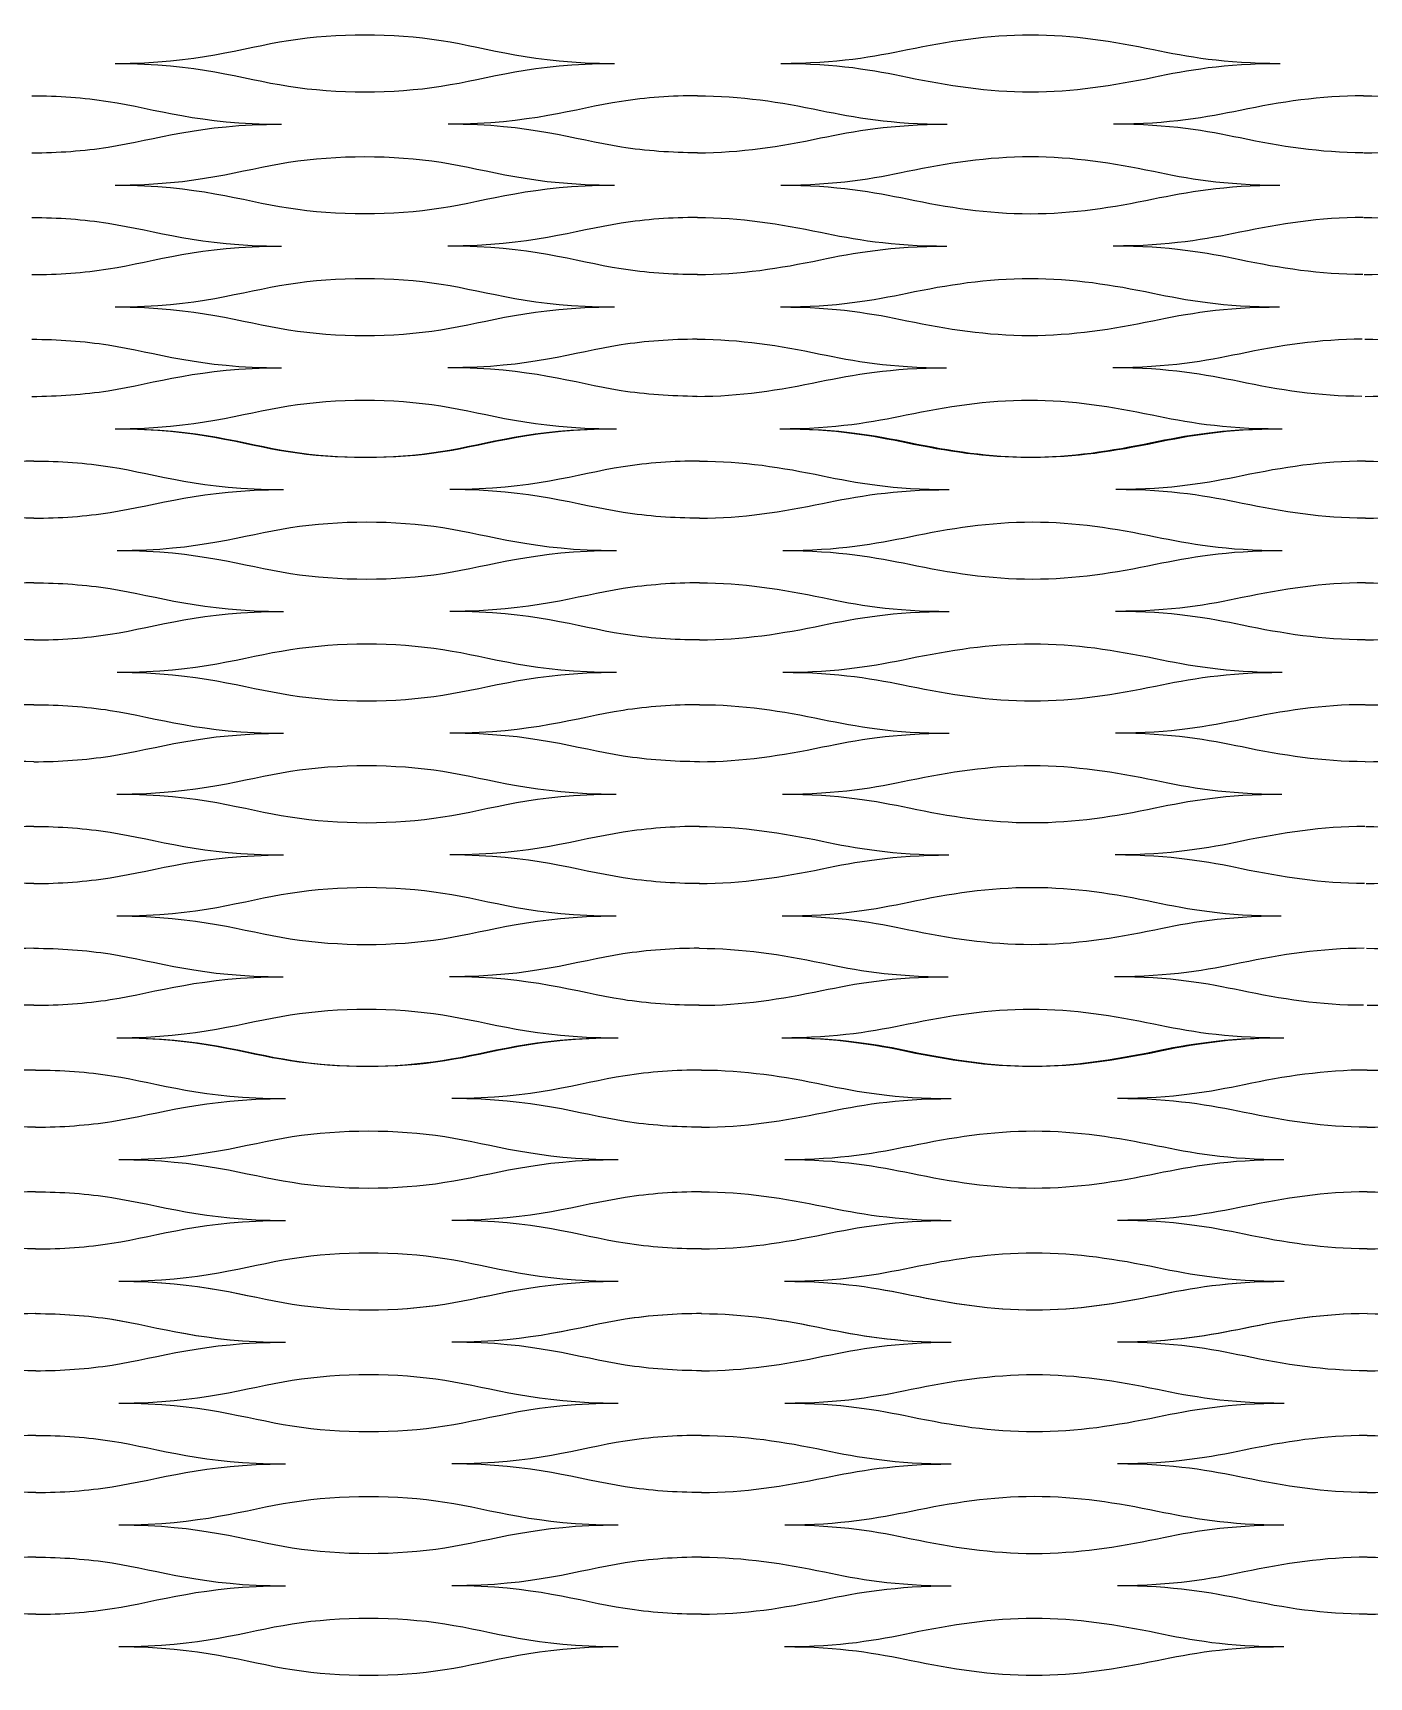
# Model space of a CAD drawing. Header units: millimetres. Extents: x 1 to 583, y -486 to -2.
# Drawn here: x 429.68 to 450.41, y -170.9 to -145.39 of the extents above; entities that cross this region are included whole.
import ezdxf

# ---------------------------------------------------------------- set-up
doc = ezdxf.new("R2010")
doc.units = ezdxf.units.MM
doc.header["$MEASUREMENT"] = 0
doc.layers.add('DEFAULT', color=7, linetype='Continuous')

msp = doc.modelspace()

# ---------------------------------------------------------------- linework, layer by layer
at = {"layer": 'DEFAULT'}
for points, knots in [([(430.956, -145.866), (432.247, -145.866), (432.893, -145.629), (433.646, -145.511), (434.399, -145.393), (435.26, -145.393), (436.013, -145.511), (436.766, -145.629), (437.412, -145.866), (438.703, -145.866)], [0, 0, 0, 0, 1, 1, 1, 2, 2, 2, 3, 3, 3, 3]), ([(441.285, -145.866), (442.156, -145.866), (442.734, -145.758), (443.249, -145.652), (443.878, -145.522), (444.492, -145.423), (445.158, -145.423), (445.824, -145.423), (446.438, -145.522), (447.067, -145.652), (447.582, -145.758), (448.16, -145.866), (449.031, -145.866)], [0, 0, 0, 0, 1, 1, 1, 2, 2, 2, 3, 3, 3, 4, 4, 4, 4]), ([(430.956, -145.866), (432.247, -145.866), (432.893, -146.102), (433.646, -146.22), (434.399, -146.338), (435.26, -146.338), (436.013, -146.22), (436.766, -146.102), (437.411, -145.866), (438.702, -145.866)], [0, 0, 0, 0, 1, 1, 1, 2, 2, 2, 3, 3, 3, 3]), ([(441.285, -145.866), (442.156, -145.866), (442.733, -145.973), (443.248, -146.08), (443.877, -146.209), (444.491, -146.309), (445.157, -146.309), (445.823, -146.309), (446.437, -146.209), (447.067, -146.08), (447.582, -145.973), (448.16, -145.866), (449.031, -145.866)], [0, 0, 0, 0, 1, 1, 1, 2, 2, 2, 3, 3, 3, 4, 4, 4, 4]), ([(429.665, -146.368), (430.068, -146.368), (430.472, -146.397), (430.848, -146.456), (431.602, -146.574), (432.247, -146.81), (433.538, -146.81)], [0, 0, 0, 0, 1, 1, 1, 2, 2, 2, 2]), ([(439.993, -146.368), (439.59, -146.368), (439.187, -146.397), (438.81, -146.456), (438.057, -146.574), (437.411, -146.81), (436.12, -146.81)], [0, 0, 0, 0, 1, 1, 1, 2, 2, 2, 2]), ([(439.993, -146.368), (440.659, -146.368), (441.273, -146.467), (441.902, -146.596), (442.417, -146.703), (442.994, -146.81), (443.865, -146.81)], [0, 0, 0, 0, 1, 1, 1, 2, 2, 2, 2]), ([(450.321, -146.368), (449.655, -146.368), (449.041, -146.467), (448.411, -146.596), (447.896, -146.703), (447.319, -146.81), (446.447, -146.81)], [0, 0, 0, 0, 1, 1, 1, 2, 2, 2, 2]), ([(450.326, -146.368), (450.992, -146.368), (451.606, -146.467), (452.236, -146.596), (452.751, -146.703), (453.328, -146.81), (454.2, -146.81)], [0, 0, 0, 0, 1, 1, 1, 2, 2, 2, 2]), ([(429.665, -147.253), (430.068, -147.253), (430.472, -147.224), (430.848, -147.165), (431.602, -147.047), (432.247, -146.81), (433.538, -146.81)], [0, 0, 0, 0, 1, 1, 1, 2, 2, 2, 2]), ([(439.993, -147.253), (439.59, -147.253), (439.187, -147.224), (438.81, -147.165), (438.057, -147.047), (437.411, -146.81), (436.12, -146.81)], [0, 0, 0, 0, 1, 1, 1, 2, 2, 2, 2]), ([(439.992, -147.253), (440.658, -147.253), (441.272, -147.154), (441.901, -147.024), (442.416, -146.918), (442.994, -146.81), (443.865, -146.81)], [0, 0, 0, 0, 1, 1, 1, 2, 2, 2, 2]), ([(450.319, -147.253), (449.654, -147.253), (449.039, -147.154), (448.411, -147.024), (447.896, -146.918), (447.319, -146.81), (446.447, -146.81)], [0, 0, 0, 0, 1, 1, 1, 2, 2, 2, 2]), ([(450.328, -147.253), (450.993, -147.253), (451.608, -147.154), (452.237, -147.024), (452.751, -146.918), (453.328, -146.81), (454.2, -146.81)], [0, 0, 0, 0, 1, 1, 1, 2, 2, 2, 2]), ([(430.956, -147.755), (432.247, -147.755), (432.893, -147.519), (433.646, -147.401), (434.399, -147.283), (435.26, -147.283), (436.013, -147.401), (436.766, -147.519), (437.411, -147.755), (438.702, -147.755)], [0, 0, 0, 0, 1, 1, 1, 2, 2, 2, 3, 3, 3, 3]), ([(441.282, -147.755), (442.154, -147.755), (442.731, -147.647), (443.246, -147.541), (443.875, -147.411), (444.49, -147.312), (445.155, -147.312), (445.821, -147.312), (446.435, -147.411), (447.064, -147.541), (447.579, -147.648), (448.156, -147.755), (449.027, -147.755)], [0, 0, 0, 0, 1, 1, 1, 2, 2, 2, 3, 3, 3, 4, 4, 4, 4]), ([(430.956, -147.755), (432.246, -147.755), (432.892, -147.991), (433.645, -148.109), (434.398, -148.227), (435.258, -148.227), (436.012, -148.109), (436.765, -147.991), (437.41, -147.755), (438.701, -147.755)], [0, 0, 0, 0, 1, 1, 1, 2, 2, 2, 3, 3, 3, 3]), ([(441.282, -147.755), (442.154, -147.755), (442.731, -147.863), (443.245, -147.969), (443.874, -148.099), (444.488, -148.198), (445.153, -148.198), (445.819, -148.198), (446.433, -148.099), (447.063, -147.969), (447.578, -147.863), (448.156, -147.755), (449.027, -147.755)], [0, 0, 0, 0, 1, 1, 1, 2, 2, 2, 3, 3, 3, 4, 4, 4, 4]), ([(429.665, -148.257), (430.068, -148.257), (430.472, -148.286), (430.848, -148.346), (431.601, -148.464), (432.246, -148.7), (433.537, -148.7)], [0, 0, 0, 0, 1, 1, 1, 2, 2, 2, 2]), ([(439.992, -148.257), (439.588, -148.257), (439.185, -148.286), (438.808, -148.346), (438.055, -148.464), (437.41, -148.7), (436.119, -148.7)], [0, 0, 0, 0, 1, 1, 1, 2, 2, 2, 2]), ([(439.99, -148.257), (440.656, -148.257), (441.27, -148.356), (441.899, -148.486), (442.413, -148.592), (442.99, -148.7), (443.861, -148.7)], [0, 0, 0, 0, 1, 1, 1, 2, 2, 2, 2]), ([(450.316, -148.257), (449.65, -148.257), (449.035, -148.356), (448.406, -148.486), (447.891, -148.592), (447.313, -148.7), (446.442, -148.7)], [0, 0, 0, 0, 1, 1, 1, 2, 2, 2, 2]), ([(450.331, -148.257), (450.997, -148.257), (451.612, -148.356), (452.241, -148.486), (452.756, -148.592), (453.334, -148.7), (454.205, -148.7)], [0, 0, 0, 0, 1, 1, 1, 2, 2, 2, 2]), ([(429.665, -149.143), (430.068, -149.143), (430.472, -149.113), (430.848, -149.054), (431.601, -148.936), (432.246, -148.7), (433.537, -148.7)], [0, 0, 0, 0, 1, 1, 1, 2, 2, 2, 2]), ([(439.992, -149.143), (439.588, -149.143), (439.185, -149.113), (438.808, -149.054), (438.055, -148.936), (437.41, -148.7), (436.119, -148.7)], [0, 0, 0, 0, 1, 1, 1, 2, 2, 2, 2]), ([(439.988, -149.143), (440.654, -149.143), (441.268, -149.044), (441.897, -148.914), (442.412, -148.807), (442.99, -148.7), (443.861, -148.7)], [0, 0, 0, 0, 1, 1, 1, 2, 2, 2, 2]), ([(450.312, -149.143), (449.646, -149.143), (449.033, -149.044), (448.404, -148.914), (447.89, -148.807), (447.313, -148.7), (446.442, -148.7)], [0, 0, 0, 0, 1, 1, 1, 2, 2, 2, 2]), ([(450.335, -149.143), (451.001, -149.143), (451.615, -149.044), (452.243, -148.914), (452.757, -148.807), (453.334, -148.7), (454.205, -148.7)], [0, 0, 0, 0, 1, 1, 1, 2, 2, 2, 2]), ([(430.956, -149.645), (432.246, -149.645), (432.892, -149.408), (433.645, -149.29), (434.398, -149.172), (435.258, -149.172), (436.012, -149.29), (436.765, -149.408), (437.41, -149.645), (438.701, -149.645)], [0, 0, 0, 0, 1, 1, 1, 2, 2, 2, 3, 3, 3, 3]), ([(441.277, -149.645), (442.148, -149.645), (442.726, -149.537), (443.241, -149.431), (443.87, -149.301), (444.484, -149.202), (445.15, -149.202), (445.815, -149.202), (446.429, -149.301), (447.057, -149.431), (447.571, -149.537), (448.148, -149.645), (449.019, -149.645)], [0, 0, 0, 0, 1, 1, 1, 2, 2, 2, 3, 3, 3, 4, 4, 4, 4]), ([(430.955, -149.645), (432.245, -149.645), (432.89, -149.881), (433.643, -149.999), (434.396, -150.117), (435.256, -150.117), (436.009, -149.999), (436.761, -149.881), (437.406, -149.645), (438.697, -149.645)], [0, 0, 0, 0, 1, 1, 1, 2, 2, 2, 3, 3, 3, 3]), ([(441.277, -149.645), (442.148, -149.645), (442.725, -149.752), (443.239, -149.858), (443.867, -149.988), (444.48, -150.087), (445.145, -150.087), (445.81, -150.087), (446.425, -149.988), (447.055, -149.858), (447.57, -149.752), (448.148, -149.645), (449.019, -149.645)], [0, 0, 0, 0, 1, 1, 1, 2, 2, 2, 3, 3, 3, 4, 4, 4, 4]), ([(429.665, -150.146), (430.068, -150.146), (430.471, -150.176), (430.848, -150.235), (431.6, -150.353), (432.245, -150.589), (433.536, -150.589)], [0, 0, 0, 0, 1, 1, 1, 2, 2, 2, 2]), ([(439.987, -150.146), (439.584, -150.146), (439.181, -150.176), (438.804, -150.235), (438.052, -150.353), (437.406, -150.589), (436.116, -150.589)], [0, 0, 0, 0, 1, 1, 1, 2, 2, 2, 2]), ([(439.985, -150.146), (440.65, -150.146), (441.264, -150.245), (441.892, -150.375), (442.405, -150.482), (442.982, -150.589), (443.852, -150.589)], [0, 0, 0, 0, 1, 1, 1, 2, 2, 2, 2]), ([(450.305, -150.146), (449.64, -150.146), (449.025, -150.245), (448.395, -150.375), (447.88, -150.482), (447.303, -150.589), (446.432, -150.589)], [0, 0, 0, 0, 1, 1, 1, 2, 2, 2, 2]), ([(450.342, -150.146), (451.007, -150.146), (451.622, -150.245), (452.252, -150.375), (452.767, -150.482), (453.345, -150.589), (454.215, -150.589)], [0, 0, 0, 0, 1, 1, 1, 2, 2, 2, 2]), ([(429.665, -151.032), (430.068, -151.032), (430.471, -151.002), (430.848, -150.944), (431.6, -150.825), (432.245, -150.589), (433.536, -150.589)], [0, 0, 0, 0, 1, 1, 1, 2, 2, 2, 2]), ([(439.987, -151.032), (439.584, -151.032), (439.181, -151.002), (438.804, -150.944), (438.052, -150.825), (437.406, -150.589), (436.116, -150.589)], [0, 0, 0, 0, 1, 1, 1, 2, 2, 2, 2]), ([(439.981, -151.032), (440.646, -151.032), (441.26, -150.933), (441.889, -150.803), (442.404, -150.697), (442.982, -150.589), (443.852, -150.589)], [0, 0, 0, 0, 1, 1, 1, 2, 2, 2, 2]), ([(450.297, -151.032), (449.632, -151.032), (449.019, -150.933), (448.392, -150.803), (447.878, -150.697), (447.303, -150.589), (446.432, -150.589)], [0, 0, 0, 0, 1, 1, 1, 2, 2, 2, 2]), ([(450.35, -151.032), (451.015, -151.032), (451.628, -150.933), (452.255, -150.803), (452.769, -150.697), (453.345, -150.589), (454.215, -150.589)], [0, 0, 0, 0, 1, 1, 1, 2, 2, 2, 2]), ([(430.955, -151.534), (432.245, -151.534), (432.89, -151.298), (433.643, -151.18), (434.396, -151.062), (435.256, -151.062), (436.009, -151.18), (436.761, -151.298), (437.406, -151.534), (438.697, -151.534)], [0, 0, 0, 0, 1, 1, 1, 2, 2, 2, 3, 3, 3, 3]), ([(441.268, -151.534), (442.138, -151.534), (442.716, -151.426), (443.23, -151.32), (443.86, -151.19), (444.474, -151.091), (445.139, -151.091), (445.804, -151.091), (446.417, -151.19), (447.044, -151.32), (447.558, -151.426), (448.133, -151.534), (449.004, -151.534)], [0, 0, 0, 0, 1, 1, 1, 2, 2, 2, 3, 3, 3, 4, 4, 4, 4]), ([(430.954, -151.534), (432.243, -151.534), (432.888, -151.77), (433.64, -151.888), (434.392, -152.006), (435.252, -152.006), (436.004, -151.888), (436.756, -151.77), (437.4, -151.534), (438.69, -151.534)], [0, 0, 0, 0, 1, 1, 1, 2, 2, 2, 3, 3, 3, 3]), ([(430.985, -151.534), (432.276, -151.534), (432.921, -151.77), (433.675, -151.888), (434.428, -152.006), (435.289, -152.006), (436.042, -151.888), (436.795, -151.77), (437.441, -151.534), (438.732, -151.534)], [0, 0, 0, 0, 1, 1, 1, 2, 2, 2, 3, 3, 3, 3]), ([(441.268, -151.534), (442.138, -151.534), (442.714, -151.642), (443.227, -151.748), (443.854, -151.878), (444.466, -151.977), (445.131, -151.977), (445.795, -151.977), (446.41, -151.878), (447.04, -151.748), (447.555, -151.642), (448.133, -151.534), (449.004, -151.534)], [0, 0, 0, 0, 1, 1, 1, 2, 2, 2, 3, 3, 3, 4, 4, 4, 4]), ([(441.314, -151.534), (442.186, -151.534), (442.763, -151.642), (443.278, -151.748), (443.907, -151.878), (444.522, -151.977), (445.187, -151.977), (445.853, -151.977), (446.468, -151.878), (447.097, -151.748), (447.612, -151.642), (448.19, -151.534), (449.061, -151.534)], [0, 0, 0, 0, 1, 1, 1, 2, 2, 2, 3, 3, 3, 4, 4, 4, 4]), ([(429.693, -152.036), (429.028, -152.036), (428.413, -152.135), (427.784, -152.265), (427.269, -152.371), (426.692, -152.479), (425.82, -152.479)], [0, 0, 0, 0, 1, 1, 1, 2, 2, 2, 2]), ([(429.693, -152.036), (430.097, -152.036), (430.5, -152.065), (430.877, -152.124), (431.63, -152.243), (432.276, -152.479), (433.567, -152.479)], [0, 0, 0, 0, 1, 1, 1, 2, 2, 2, 2]), ([(440.023, -152.036), (439.619, -152.036), (439.216, -152.065), (438.839, -152.124), (438.086, -152.243), (437.441, -152.479), (436.149, -152.479)], [0, 0, 0, 0, 1, 1, 1, 2, 2, 2, 2]), ([(440.023, -152.036), (440.689, -152.036), (441.303, -152.135), (441.932, -152.265), (442.447, -152.371), (443.025, -152.479), (443.896, -152.479)], [0, 0, 0, 0, 1, 1, 1, 2, 2, 2, 2]), ([(450.352, -152.036), (449.686, -152.036), (449.072, -152.135), (448.443, -152.265), (447.928, -152.371), (447.35, -152.479), (446.479, -152.479)], [0, 0, 0, 0, 1, 1, 1, 2, 2, 2, 2]), ([(450.352, -152.036), (451.018, -152.036), (451.632, -152.135), (452.262, -152.265), (452.777, -152.371), (453.354, -152.479), (454.226, -152.479)], [0, 0, 0, 0, 1, 1, 1, 2, 2, 2, 2]), ([(429.693, -152.922), (429.028, -152.922), (428.413, -152.822), (427.784, -152.693), (427.269, -152.586), (426.692, -152.479), (425.82, -152.479)], [0, 0, 0, 0, 1, 1, 1, 2, 2, 2, 2]), ([(429.693, -152.922), (430.097, -152.922), (430.5, -152.892), (430.877, -152.833), (431.63, -152.715), (432.276, -152.479), (433.567, -152.479)], [0, 0, 0, 0, 1, 1, 1, 2, 2, 2, 2]), ([(440.023, -152.922), (439.619, -152.922), (439.216, -152.892), (438.839, -152.833), (438.086, -152.715), (437.441, -152.479), (436.149, -152.479)], [0, 0, 0, 0, 1, 1, 1, 2, 2, 2, 2]), ([(440.023, -152.922), (440.688, -152.922), (441.303, -152.822), (441.932, -152.693), (442.447, -152.586), (443.025, -152.479), (443.896, -152.479)], [0, 0, 0, 0, 1, 1, 1, 2, 2, 2, 2]), ([(450.352, -152.922), (449.686, -152.922), (449.072, -152.822), (448.443, -152.693), (447.928, -152.586), (447.35, -152.479), (446.479, -152.479)], [0, 0, 0, 0, 1, 1, 1, 2, 2, 2, 2]), ([(450.352, -152.922), (451.018, -152.922), (451.633, -152.822), (452.262, -152.693), (452.777, -152.586), (453.354, -152.479), (454.226, -152.479)], [0, 0, 0, 0, 1, 1, 1, 2, 2, 2, 2]), ([(430.985, -153.423), (432.276, -153.423), (432.921, -153.187), (433.675, -153.069), (434.428, -152.951), (435.289, -152.951), (436.042, -153.069), (436.795, -153.187), (437.441, -153.423), (438.732, -153.423)], [0, 0, 0, 0, 1, 1, 1, 2, 2, 2, 3, 3, 3, 3]), ([(441.314, -153.423), (442.186, -153.423), (442.763, -153.316), (443.278, -153.21), (443.907, -153.08), (444.522, -152.981), (445.187, -152.981), (445.853, -152.981), (446.468, -153.08), (447.097, -153.21), (447.612, -153.316), (448.189, -153.423), (449.061, -153.423)], [0, 0, 0, 0, 1, 1, 1, 2, 2, 2, 3, 3, 3, 4, 4, 4, 4]), ([(430.985, -153.423), (432.276, -153.423), (432.921, -153.66), (433.675, -153.778), (434.428, -153.896), (435.288, -153.896), (436.042, -153.778), (436.795, -153.66), (437.44, -153.423), (438.732, -153.423)], [0, 0, 0, 0, 1, 1, 1, 2, 2, 2, 3, 3, 3, 3]), ([(441.314, -153.423), (442.186, -153.423), (442.763, -153.531), (443.278, -153.637), (443.907, -153.767), (444.521, -153.866), (445.187, -153.866), (445.853, -153.866), (446.468, -153.767), (447.097, -153.637), (447.612, -153.531), (448.189, -153.423), (449.061, -153.423)], [0, 0, 0, 0, 1, 1, 1, 2, 2, 2, 3, 3, 3, 4, 4, 4, 4]), ([(429.693, -153.925), (429.028, -153.925), (428.413, -154.024), (427.784, -154.154), (427.269, -154.261), (426.692, -154.368), (425.82, -154.368)], [0, 0, 0, 0, 1, 1, 1, 2, 2, 2, 2]), ([(429.693, -153.925), (430.097, -153.925), (430.5, -153.955), (430.877, -154.014), (431.63, -154.132), (432.276, -154.368), (433.567, -154.368)], [0, 0, 0, 0, 1, 1, 1, 2, 2, 2, 2]), ([(440.023, -153.925), (439.619, -153.925), (439.216, -153.955), (438.839, -154.014), (438.086, -154.132), (437.44, -154.368), (436.149, -154.368)], [0, 0, 0, 0, 1, 1, 1, 2, 2, 2, 2]), ([(440.023, -153.925), (440.688, -153.925), (441.303, -154.024), (441.932, -154.154), (442.447, -154.261), (443.024, -154.368), (443.896, -154.368)], [0, 0, 0, 0, 1, 1, 1, 2, 2, 2, 2]), ([(450.352, -153.925), (449.686, -153.925), (449.071, -154.024), (448.442, -154.154), (447.927, -154.261), (447.35, -154.368), (446.478, -154.368)], [0, 0, 0, 0, 1, 1, 1, 2, 2, 2, 2]), ([(450.353, -153.925), (451.018, -153.925), (451.633, -154.024), (452.262, -154.154), (452.777, -154.261), (453.355, -154.368), (454.226, -154.368)], [0, 0, 0, 0, 1, 1, 1, 2, 2, 2, 2]), ([(429.693, -154.811), (429.028, -154.811), (428.413, -154.712), (427.784, -154.582), (427.269, -154.476), (426.692, -154.368), (425.82, -154.368)], [0, 0, 0, 0, 1, 1, 1, 2, 2, 2, 2]), ([(429.693, -154.811), (430.097, -154.811), (430.5, -154.781), (430.877, -154.722), (431.63, -154.604), (432.276, -154.368), (433.567, -154.368)], [0, 0, 0, 0, 1, 1, 1, 2, 2, 2, 2]), ([(440.023, -154.811), (439.619, -154.811), (439.216, -154.781), (438.839, -154.722), (438.086, -154.604), (437.44, -154.368), (436.149, -154.368)], [0, 0, 0, 0, 1, 1, 1, 2, 2, 2, 2]), ([(440.022, -154.811), (440.688, -154.811), (441.302, -154.712), (441.932, -154.582), (442.447, -154.476), (443.024, -154.368), (443.896, -154.368)], [0, 0, 0, 0, 1, 1, 1, 2, 2, 2, 2]), ([(450.351, -154.811), (449.685, -154.811), (449.071, -154.712), (448.442, -154.582), (447.927, -154.476), (447.35, -154.368), (446.478, -154.368)], [0, 0, 0, 0, 1, 1, 1, 2, 2, 2, 2]), ([(450.353, -154.811), (451.019, -154.811), (451.634, -154.712), (452.263, -154.582), (452.777, -154.476), (453.355, -154.368), (454.226, -154.368)], [0, 0, 0, 0, 1, 1, 1, 2, 2, 2, 2]), ([(430.985, -155.313), (432.276, -155.313), (432.921, -155.077), (433.675, -154.959), (434.428, -154.841), (435.288, -154.841), (436.042, -154.959), (436.795, -155.077), (437.44, -155.313), (438.732, -155.313)], [0, 0, 0, 0, 1, 1, 1, 2, 2, 2, 3, 3, 3, 3]), ([(441.313, -155.313), (442.185, -155.313), (442.762, -155.205), (443.277, -155.099), (443.906, -154.969), (444.521, -154.87), (445.186, -154.87), (445.852, -154.87), (446.467, -154.969), (447.096, -155.099), (447.611, -155.205), (448.188, -155.313), (449.06, -155.313)], [0, 0, 0, 0, 1, 1, 1, 2, 2, 2, 3, 3, 3, 4, 4, 4, 4]), ([(430.985, -155.313), (432.276, -155.313), (432.921, -155.549), (433.674, -155.667), (434.427, -155.785), (435.288, -155.785), (436.041, -155.667), (436.794, -155.549), (437.44, -155.313), (438.731, -155.313)], [0, 0, 0, 0, 1, 1, 1, 2, 2, 2, 3, 3, 3, 3]), ([(441.313, -155.313), (442.185, -155.313), (442.762, -155.42), (443.277, -155.527), (443.906, -155.657), (444.52, -155.756), (445.186, -155.756), (445.851, -155.756), (446.466, -155.657), (447.095, -155.527), (447.611, -155.42), (448.188, -155.313), (449.06, -155.313)], [0, 0, 0, 0, 1, 1, 1, 2, 2, 2, 3, 3, 3, 4, 4, 4, 4]), ([(429.693, -155.815), (429.028, -155.815), (428.413, -155.914), (427.784, -156.044), (427.269, -156.15), (426.692, -156.258), (425.821, -156.258)], [0, 0, 0, 0, 1, 1, 1, 2, 2, 2, 2]), ([(429.693, -155.815), (430.097, -155.815), (430.5, -155.844), (430.877, -155.903), (431.63, -156.021), (432.276, -156.258), (433.567, -156.258)], [0, 0, 0, 0, 1, 1, 1, 2, 2, 2, 2]), ([(440.022, -155.815), (439.619, -155.815), (439.215, -155.844), (438.839, -155.903), (438.085, -156.021), (437.44, -156.258), (436.149, -156.258)], [0, 0, 0, 0, 1, 1, 1, 2, 2, 2, 2]), ([(440.022, -155.815), (440.687, -155.815), (441.302, -155.914), (441.931, -156.044), (442.445, -156.15), (443.023, -156.258), (443.894, -156.258)], [0, 0, 0, 0, 1, 1, 1, 2, 2, 2, 2]), ([(450.35, -155.815), (449.684, -155.815), (449.069, -155.914), (448.44, -156.044), (447.925, -156.15), (447.347, -156.258), (446.476, -156.258)], [0, 0, 0, 0, 1, 1, 1, 2, 2, 2, 2]), ([(450.355, -155.815), (451.02, -155.815), (451.635, -155.914), (452.264, -156.044), (452.779, -156.15), (453.357, -156.258), (454.228, -156.258)], [0, 0, 0, 0, 1, 1, 1, 2, 2, 2, 2]), ([(429.693, -156.7), (429.028, -156.7), (428.413, -156.601), (427.784, -156.471), (427.269, -156.365), (426.692, -156.258), (425.821, -156.258)], [0, 0, 0, 0, 1, 1, 1, 2, 2, 2, 2]), ([(429.693, -156.7), (430.097, -156.7), (430.5, -156.671), (430.877, -156.612), (431.63, -156.494), (432.276, -156.258), (433.567, -156.258)], [0, 0, 0, 0, 1, 1, 1, 2, 2, 2, 2]), ([(440.022, -156.7), (439.619, -156.7), (439.215, -156.671), (438.839, -156.612), (438.085, -156.494), (437.44, -156.258), (436.149, -156.258)], [0, 0, 0, 0, 1, 1, 1, 2, 2, 2, 2]), ([(440.021, -156.7), (440.686, -156.7), (441.301, -156.601), (441.93, -156.471), (442.445, -156.365), (443.023, -156.258), (443.894, -156.258)], [0, 0, 0, 0, 1, 1, 1, 2, 2, 2, 2]), ([(450.348, -156.7), (449.682, -156.7), (449.068, -156.601), (448.439, -156.471), (447.925, -156.365), (447.347, -156.258), (446.476, -156.258)], [0, 0, 0, 0, 1, 1, 1, 2, 2, 2, 2]), ([(450.357, -156.7), (451.022, -156.7), (451.636, -156.601), (452.265, -156.471), (452.78, -156.365), (453.357, -156.258), (454.228, -156.258)], [0, 0, 0, 0, 1, 1, 1, 2, 2, 2, 2]), ([(430.985, -157.202), (432.276, -157.202), (432.921, -156.966), (433.674, -156.848), (434.427, -156.73), (435.288, -156.73), (436.041, -156.848), (436.794, -156.966), (437.44, -157.202), (438.731, -157.202)], [0, 0, 0, 0, 1, 1, 1, 2, 2, 2, 3, 3, 3, 3]), ([(441.311, -157.202), (442.182, -157.202), (442.76, -157.095), (443.275, -156.988), (443.904, -156.859), (444.518, -156.759), (445.184, -156.759), (445.85, -156.759), (446.464, -156.859), (447.093, -156.988), (447.608, -157.095), (448.184, -157.202), (449.056, -157.202)], [0, 0, 0, 0, 1, 1, 1, 2, 2, 2, 3, 3, 3, 4, 4, 4, 4]), ([(430.984, -157.202), (432.275, -157.202), (432.921, -157.438), (433.673, -157.557), (434.426, -157.675), (435.287, -157.675), (436.04, -157.557), (436.793, -157.438), (437.439, -157.202), (438.729, -157.202)], [0, 0, 0, 0, 1, 1, 1, 2, 2, 2, 3, 3, 3, 3]), ([(441.311, -157.202), (442.182, -157.202), (442.759, -157.31), (443.274, -157.416), (443.902, -157.546), (444.516, -157.645), (445.182, -157.645), (445.847, -157.645), (446.462, -157.546), (447.092, -157.416), (447.607, -157.31), (448.184, -157.202), (449.056, -157.202)], [0, 0, 0, 0, 1, 1, 1, 2, 2, 2, 3, 3, 3, 4, 4, 4, 4]), ([(429.693, -157.704), (429.028, -157.704), (428.414, -157.803), (427.785, -157.933), (427.27, -158.039), (426.693, -158.147), (425.822, -158.147)], [0, 0, 0, 0, 1, 1, 1, 2, 2, 2, 2]), ([(429.693, -157.704), (430.097, -157.704), (430.5, -157.734), (430.877, -157.793), (431.63, -157.911), (432.275, -158.147), (433.566, -158.147)], [0, 0, 0, 0, 1, 1, 1, 2, 2, 2, 2]), ([(440.02, -157.704), (439.617, -157.704), (439.213, -157.734), (438.837, -157.793), (438.084, -157.911), (437.439, -158.147), (436.148, -158.147)], [0, 0, 0, 0, 1, 1, 1, 2, 2, 2, 2]), ([(440.019, -157.704), (440.684, -157.704), (441.299, -157.803), (441.927, -157.933), (442.441, -158.039), (443.018, -158.147), (443.89, -158.147)], [0, 0, 0, 0, 1, 1, 1, 2, 2, 2, 2]), ([(450.344, -157.704), (449.679, -157.704), (449.064, -157.803), (448.435, -157.933), (447.919, -158.039), (447.342, -158.147), (446.471, -158.147)], [0, 0, 0, 0, 1, 1, 1, 2, 2, 2, 2]), ([(450.36, -157.704), (451.025, -157.704), (451.64, -157.803), (452.27, -157.933), (452.785, -158.039), (453.362, -158.147), (454.234, -158.147)], [0, 0, 0, 0, 1, 1, 1, 2, 2, 2, 2]), ([(429.693, -158.59), (429.028, -158.59), (428.414, -158.491), (427.785, -158.361), (427.27, -158.255), (426.693, -158.147), (425.822, -158.147)], [0, 0, 0, 0, 1, 1, 1, 2, 2, 2, 2]), ([(429.693, -158.59), (430.097, -158.59), (430.5, -158.56), (430.877, -158.501), (431.63, -158.383), (432.275, -158.147), (433.566, -158.147)], [0, 0, 0, 0, 1, 1, 1, 2, 2, 2, 2]), ([(440.02, -158.59), (439.617, -158.59), (439.213, -158.56), (438.837, -158.501), (438.084, -158.383), (437.439, -158.147), (436.148, -158.147)], [0, 0, 0, 0, 1, 1, 1, 2, 2, 2, 2]), ([(440.017, -158.59), (440.682, -158.59), (441.297, -158.491), (441.926, -158.361), (442.441, -158.255), (443.018, -158.147), (443.89, -158.147)], [0, 0, 0, 0, 1, 1, 1, 2, 2, 2, 2]), ([(450.34, -158.59), (449.675, -158.59), (449.061, -158.491), (448.433, -158.361), (447.919, -158.255), (447.342, -158.147), (446.471, -158.147)], [0, 0, 0, 0, 1, 1, 1, 2, 2, 2, 2]), ([(450.364, -158.59), (451.029, -158.59), (451.643, -158.491), (452.272, -158.361), (452.786, -158.255), (453.362, -158.147), (454.234, -158.147)], [0, 0, 0, 0, 1, 1, 1, 2, 2, 2, 2]), ([(430.984, -159.092), (432.275, -159.092), (432.921, -158.856), (433.673, -158.737), (434.426, -158.619), (435.287, -158.619), (436.04, -158.737), (436.793, -158.856), (437.439, -159.092), (438.729, -159.092)], [0, 0, 0, 0, 1, 1, 1, 2, 2, 2, 3, 3, 3, 3]), ([(441.306, -159.092), (442.177, -159.092), (442.754, -158.984), (443.269, -158.878), (443.898, -158.748), (444.513, -158.649), (445.178, -158.649), (445.844, -158.649), (446.458, -158.748), (447.086, -158.878), (447.6, -158.984), (448.177, -159.092), (449.048, -159.092)], [0, 0, 0, 0, 1, 1, 1, 2, 2, 2, 3, 3, 3, 4, 4, 4, 4]), ([(430.984, -159.092), (432.274, -159.092), (432.919, -159.328), (433.672, -159.446), (434.425, -159.564), (435.285, -159.564), (436.037, -159.446), (436.79, -159.328), (437.435, -159.092), (438.725, -159.092)], [0, 0, 0, 0, 1, 1, 1, 2, 2, 2, 3, 3, 3, 3]), ([(441.306, -159.092), (442.177, -159.092), (442.754, -159.199), (443.267, -159.306), (443.895, -159.435), (444.509, -159.534), (445.174, -159.534), (445.839, -159.534), (446.454, -159.435), (447.084, -159.306), (447.599, -159.199), (448.177, -159.092), (449.048, -159.092)], [0, 0, 0, 0, 1, 1, 1, 2, 2, 2, 3, 3, 3, 4, 4, 4, 4]), ([(429.693, -159.594), (429.028, -159.594), (428.414, -159.693), (427.786, -159.822), (427.272, -159.929), (426.695, -160.036), (425.824, -160.036)], [0, 0, 0, 0, 1, 1, 1, 2, 2, 2, 2]), ([(429.693, -159.594), (430.097, -159.594), (430.5, -159.623), (430.876, -159.682), (431.629, -159.8), (432.274, -160.036), (433.564, -160.036)], [0, 0, 0, 0, 1, 1, 1, 2, 2, 2, 2]), ([(440.016, -159.594), (439.612, -159.594), (439.209, -159.623), (438.833, -159.682), (438.08, -159.8), (437.435, -160.036), (436.145, -160.036)], [0, 0, 0, 0, 1, 1, 1, 2, 2, 2, 2]), ([(440.014, -159.594), (440.679, -159.594), (441.292, -159.693), (441.92, -159.822), (442.434, -159.929), (443.01, -160.036), (443.881, -160.036)], [0, 0, 0, 0, 1, 1, 1, 2, 2, 2, 2]), ([(450.334, -159.594), (449.668, -159.594), (449.054, -159.693), (448.424, -159.822), (447.909, -159.929), (447.331, -160.036), (446.46, -160.036)], [0, 0, 0, 0, 1, 1, 1, 2, 2, 2, 2]), ([(450.371, -159.594), (451.036, -159.594), (451.651, -159.693), (452.28, -159.822), (452.796, -159.929), (453.373, -160.036), (454.244, -160.036)], [0, 0, 0, 0, 1, 1, 1, 2, 2, 2, 2]), ([(429.693, -160.479), (429.029, -160.479), (428.415, -160.38), (427.786, -160.25), (427.272, -160.144), (426.695, -160.036), (425.824, -160.036)], [0, 0, 0, 0, 1, 1, 1, 2, 2, 2, 2]), ([(429.693, -160.479), (430.097, -160.479), (430.5, -160.45), (430.876, -160.391), (431.629, -160.273), (432.274, -160.036), (433.564, -160.036)], [0, 0, 0, 0, 1, 1, 1, 2, 2, 2, 2]), ([(440.016, -160.479), (439.612, -160.479), (439.209, -160.45), (438.833, -160.391), (438.08, -160.273), (437.435, -160.036), (436.145, -160.036)], [0, 0, 0, 0, 1, 1, 1, 2, 2, 2, 2]), ([(440.01, -160.479), (440.675, -160.479), (441.289, -160.38), (441.918, -160.25), (442.433, -160.144), (443.01, -160.036), (443.881, -160.036)], [0, 0, 0, 0, 1, 1, 1, 2, 2, 2, 2]), ([(450.326, -160.479), (449.661, -160.479), (449.048, -160.38), (448.421, -160.25), (447.907, -160.144), (447.331, -160.036), (446.46, -160.036)], [0, 0, 0, 0, 1, 1, 1, 2, 2, 2, 2]), ([(450.378, -160.479), (451.043, -160.479), (451.656, -160.38), (452.284, -160.25), (452.797, -160.144), (453.373, -160.036), (454.244, -160.036)], [0, 0, 0, 0, 1, 1, 1, 2, 2, 2, 2]), ([(430.984, -160.981), (432.274, -160.981), (432.919, -160.745), (433.672, -160.627), (434.425, -160.509), (435.285, -160.509), (436.037, -160.627), (436.79, -160.745), (437.435, -160.981), (438.725, -160.981)], [0, 0, 0, 0, 1, 1, 1, 2, 2, 2, 3, 3, 3, 3]), ([(441.297, -160.981), (442.167, -160.981), (442.744, -160.873), (443.259, -160.767), (443.888, -160.637), (444.502, -160.538), (445.167, -160.538), (445.832, -160.538), (446.445, -160.637), (447.073, -160.767), (447.586, -160.873), (448.162, -160.981), (449.032, -160.981)], [0, 0, 0, 0, 1, 1, 1, 2, 2, 2, 3, 3, 3, 4, 4, 4, 4]), ([(430.983, -160.981), (432.272, -160.981), (432.917, -161.217), (433.669, -161.335), (434.421, -161.453), (435.28, -161.453), (436.032, -161.335), (436.784, -161.217), (437.429, -160.981), (438.718, -160.981)], [0, 0, 0, 0, 1, 1, 1, 2, 2, 2, 3, 3, 3, 3]), ([(431.013, -160.981), (432.304, -160.981), (432.95, -161.217), (433.703, -161.335), (434.456, -161.454), (435.317, -161.454), (436.07, -161.335), (436.824, -161.217), (437.469, -160.981), (438.76, -160.981)], [0, 0, 0, 0, 1, 1, 1, 2, 2, 2, 3, 3, 3, 3]), ([(441.297, -160.981), (442.167, -160.981), (442.743, -161.089), (443.256, -161.195), (443.883, -161.325), (444.495, -161.424), (445.159, -161.424), (445.824, -161.424), (446.439, -161.325), (447.068, -161.195), (447.584, -161.089), (448.162, -160.981), (449.032, -160.981)], [0, 0, 0, 0, 1, 1, 1, 2, 2, 2, 3, 3, 3, 4, 4, 4, 4]), ([(441.343, -160.981), (442.214, -160.981), (442.792, -161.089), (443.307, -161.195), (443.936, -161.325), (444.55, -161.424), (445.216, -161.424), (445.882, -161.424), (446.496, -161.325), (447.126, -161.195), (447.641, -161.089), (448.218, -160.981), (449.09, -160.981)], [0, 0, 0, 0, 1, 1, 1, 2, 2, 2, 3, 3, 3, 4, 4, 4, 4]), ([(429.722, -161.483), (429.056, -161.483), (428.442, -161.582), (427.812, -161.712), (427.298, -161.818), (426.72, -161.926), (425.849, -161.926)], [0, 0, 0, 0, 1, 1, 1, 2, 2, 2, 2]), ([(429.722, -161.483), (430.126, -161.483), (430.529, -161.513), (430.906, -161.572), (431.659, -161.69), (432.304, -161.926), (433.596, -161.926)], [0, 0, 0, 0, 1, 1, 1, 2, 2, 2, 2]), ([(440.051, -161.483), (439.648, -161.483), (439.244, -161.513), (438.868, -161.572), (438.115, -161.69), (437.469, -161.926), (436.178, -161.926)], [0, 0, 0, 0, 1, 1, 1, 2, 2, 2, 2]), ([(440.051, -161.483), (440.717, -161.483), (441.332, -161.582), (441.961, -161.712), (442.476, -161.818), (443.053, -161.926), (443.925, -161.926)], [0, 0, 0, 0, 1, 1, 1, 2, 2, 2, 2]), ([(450.381, -161.483), (449.715, -161.483), (449.101, -161.582), (448.471, -161.712), (447.956, -161.818), (447.379, -161.926), (446.507, -161.926)], [0, 0, 0, 0, 1, 1, 1, 2, 2, 2, 2]), ([(450.381, -161.483), (451.046, -161.483), (451.661, -161.582), (452.29, -161.712), (452.805, -161.818), (453.383, -161.926), (454.254, -161.926)], [0, 0, 0, 0, 1, 1, 1, 2, 2, 2, 2]), ([(429.722, -162.369), (429.056, -162.369), (428.442, -162.27), (427.812, -162.14), (427.298, -162.034), (426.72, -161.926), (425.849, -161.926)], [0, 0, 0, 0, 1, 1, 1, 2, 2, 2, 2]), ([(429.722, -162.369), (430.126, -162.369), (430.529, -162.339), (430.906, -162.28), (431.659, -162.162), (432.304, -161.926), (433.596, -161.926)], [0, 0, 0, 0, 1, 1, 1, 2, 2, 2, 2]), ([(440.051, -162.369), (439.648, -162.369), (439.244, -162.339), (438.868, -162.28), (438.115, -162.162), (437.469, -161.926), (436.178, -161.926)], [0, 0, 0, 0, 1, 1, 1, 2, 2, 2, 2]), ([(440.051, -162.369), (440.717, -162.369), (441.332, -162.27), (441.961, -162.14), (442.476, -162.034), (443.053, -161.926), (443.925, -161.926)], [0, 0, 0, 0, 1, 1, 1, 2, 2, 2, 2]), ([(450.381, -162.369), (449.715, -162.369), (449.101, -162.27), (448.471, -162.14), (447.956, -162.034), (447.379, -161.926), (446.507, -161.926)], [0, 0, 0, 0, 1, 1, 1, 2, 2, 2, 2]), ([(450.381, -162.369), (451.046, -162.369), (451.661, -162.27), (452.29, -162.14), (452.805, -162.034), (453.383, -161.926), (454.254, -161.926)], [0, 0, 0, 0, 1, 1, 1, 2, 2, 2, 2]), ([(431.013, -162.871), (432.304, -162.871), (432.95, -162.634), (433.703, -162.516), (434.456, -162.398), (435.317, -162.398), (436.07, -162.516), (436.824, -162.634), (437.469, -162.871), (438.76, -162.871)], [0, 0, 0, 0, 1, 1, 1, 2, 2, 2, 3, 3, 3, 3]), ([(441.343, -162.871), (442.214, -162.871), (442.792, -162.763), (443.307, -162.657), (443.936, -162.527), (444.55, -162.428), (445.216, -162.428), (445.882, -162.428), (446.496, -162.527), (447.126, -162.657), (447.641, -162.763), (448.218, -162.871), (449.09, -162.871)], [0, 0, 0, 0, 1, 1, 1, 2, 2, 2, 3, 3, 3, 4, 4, 4, 4]), ([(431.013, -162.871), (432.304, -162.871), (432.95, -163.107), (433.703, -163.225), (434.456, -163.343), (435.317, -163.343), (436.07, -163.225), (436.823, -163.107), (437.469, -162.871), (438.76, -162.871)], [0, 0, 0, 0, 1, 1, 1, 2, 2, 2, 3, 3, 3, 3]), ([(441.343, -162.871), (442.214, -162.871), (442.792, -162.978), (443.306, -163.084), (443.935, -163.214), (444.55, -163.313), (445.216, -163.313), (445.881, -163.313), (446.496, -163.214), (447.125, -163.084), (447.64, -162.978), (448.218, -162.871), (449.09, -162.871)], [0, 0, 0, 0, 1, 1, 1, 2, 2, 2, 3, 3, 3, 4, 4, 4, 4]), ([(429.722, -163.372), (429.056, -163.372), (428.442, -163.472), (427.813, -163.601), (427.298, -163.708), (426.72, -163.815), (425.849, -163.815)], [0, 0, 0, 0, 1, 1, 1, 2, 2, 2, 2]), ([(429.722, -163.372), (430.126, -163.372), (430.529, -163.402), (430.906, -163.461), (431.659, -163.579), (432.304, -163.815), (433.596, -163.815)], [0, 0, 0, 0, 1, 1, 1, 2, 2, 2, 2]), ([(440.051, -163.372), (439.648, -163.372), (439.244, -163.402), (438.868, -163.461), (438.115, -163.579), (437.469, -163.815), (436.178, -163.815)], [0, 0, 0, 0, 1, 1, 1, 2, 2, 2, 2]), ([(440.051, -163.372), (440.717, -163.372), (441.331, -163.472), (441.961, -163.601), (442.475, -163.708), (443.053, -163.815), (443.924, -163.815)], [0, 0, 0, 0, 1, 1, 1, 2, 2, 2, 2]), ([(450.38, -163.372), (449.715, -163.372), (449.1, -163.472), (448.471, -163.601), (447.956, -163.708), (447.378, -163.815), (446.507, -163.815)], [0, 0, 0, 0, 1, 1, 1, 2, 2, 2, 2]), ([(450.381, -163.372), (451.047, -163.372), (451.662, -163.472), (452.291, -163.601), (452.806, -163.708), (453.383, -163.815), (454.255, -163.815)], [0, 0, 0, 0, 1, 1, 1, 2, 2, 2, 2]), ([(429.722, -164.258), (429.056, -164.258), (428.442, -164.159), (427.813, -164.029), (427.298, -163.923), (426.72, -163.815), (425.849, -163.815)], [0, 0, 0, 0, 1, 1, 1, 2, 2, 2, 2]), ([(429.722, -164.258), (430.126, -164.258), (430.529, -164.229), (430.906, -164.17), (431.659, -164.052), (432.304, -163.815), (433.596, -163.815)], [0, 0, 0, 0, 1, 1, 1, 2, 2, 2, 2]), ([(440.051, -164.258), (439.648, -164.258), (439.244, -164.229), (438.868, -164.17), (438.115, -164.052), (437.469, -163.815), (436.178, -163.815)], [0, 0, 0, 0, 1, 1, 1, 2, 2, 2, 2]), ([(440.051, -164.258), (440.717, -164.258), (441.331, -164.159), (441.961, -164.029), (442.475, -163.923), (443.053, -163.815), (443.924, -163.815)], [0, 0, 0, 0, 1, 1, 1, 2, 2, 2, 2]), ([(450.38, -164.258), (449.714, -164.258), (449.1, -164.159), (448.471, -164.029), (447.956, -163.923), (447.378, -163.815), (446.507, -163.815)], [0, 0, 0, 0, 1, 1, 1, 2, 2, 2, 2]), ([(450.382, -164.258), (451.048, -164.258), (451.662, -164.159), (452.291, -164.029), (452.806, -163.923), (453.383, -163.815), (454.255, -163.815)], [0, 0, 0, 0, 1, 1, 1, 2, 2, 2, 2]), ([(431.013, -164.76), (432.304, -164.76), (432.95, -164.524), (433.703, -164.406), (434.456, -164.288), (435.317, -164.288), (436.07, -164.406), (436.823, -164.524), (437.469, -164.76), (438.76, -164.76)], [0, 0, 0, 0, 1, 1, 1, 2, 2, 2, 3, 3, 3, 3]), ([(441.342, -164.76), (442.213, -164.76), (442.791, -164.652), (443.306, -164.546), (443.935, -164.416), (444.55, -164.317), (445.215, -164.317), (445.881, -164.317), (446.495, -164.416), (447.125, -164.546), (447.639, -164.652), (448.217, -164.76), (449.088, -164.76)], [0, 0, 0, 0, 1, 1, 1, 2, 2, 2, 3, 3, 3, 4, 4, 4, 4]), ([(431.013, -164.76), (432.304, -164.76), (432.95, -164.996), (433.703, -165.114), (434.456, -165.232), (435.317, -165.232), (436.07, -165.114), (436.823, -164.996), (437.469, -164.76), (438.76, -164.76)], [0, 0, 0, 0, 1, 1, 1, 2, 2, 2, 3, 3, 3, 3]), ([(431.014, -164.76), (432.306, -164.76), (432.951, -164.996), (433.704, -165.114), (434.458, -165.232), (435.318, -165.232), (436.072, -165.114), (436.825, -164.996), (437.47, -164.76), (438.762, -164.76)], [0, 0, 0, 0, 1, 1, 1, 2, 2, 2, 3, 3, 3, 3]), ([(441.342, -164.76), (442.213, -164.76), (442.791, -164.868), (443.305, -164.974), (443.934, -165.104), (444.549, -165.203), (445.214, -165.203), (445.88, -165.203), (446.495, -165.104), (447.124, -164.974), (447.639, -164.868), (448.217, -164.76), (449.088, -164.76)], [0, 0, 0, 0, 1, 1, 1, 2, 2, 2, 3, 3, 3, 4, 4, 4, 4]), ([(441.344, -164.76), (442.216, -164.76), (442.793, -164.868), (443.308, -164.974), (443.937, -165.104), (444.552, -165.203), (445.217, -165.203), (445.883, -165.203), (446.498, -165.104), (447.127, -164.974), (447.642, -164.868), (448.219, -164.76), (449.091, -164.76)], [0, 0, 0, 0, 1, 1, 1, 2, 2, 2, 3, 3, 3, 4, 4, 4, 4]), ([(429.722, -165.262), (429.056, -165.262), (428.442, -165.361), (427.813, -165.491), (427.298, -165.597), (426.721, -165.705), (425.849, -165.705)], [0, 0, 0, 0, 1, 1, 1, 2, 2, 2, 2]), ([(429.723, -165.262), (429.058, -165.262), (428.443, -165.361), (427.814, -165.491), (427.299, -165.597), (426.721, -165.705), (425.85, -165.705)], [0, 0, 0, 0, 1, 1, 1, 2, 2, 2, 2]), ([(429.722, -165.262), (430.125, -165.262), (430.529, -165.291), (430.906, -165.35), (431.659, -165.469), (432.304, -165.705), (433.595, -165.705)], [0, 0, 0, 0, 1, 1, 1, 2, 2, 2, 2]), ([(429.723, -165.262), (430.127, -165.262), (430.53, -165.291), (430.907, -165.35), (431.66, -165.469), (432.306, -165.705), (433.597, -165.705)], [0, 0, 0, 0, 1, 1, 1, 2, 2, 2, 2]), ([(440.051, -165.262), (439.647, -165.262), (439.244, -165.291), (438.867, -165.35), (438.114, -165.469), (437.469, -165.705), (436.178, -165.705)], [0, 0, 0, 0, 1, 1, 1, 2, 2, 2, 2]), ([(440.053, -165.262), (439.649, -165.262), (439.246, -165.291), (438.869, -165.35), (438.116, -165.469), (437.47, -165.705), (436.179, -165.705)], [0, 0, 0, 0, 1, 1, 1, 2, 2, 2, 2]), ([(440.05, -165.262), (440.716, -165.262), (441.33, -165.361), (441.959, -165.491), (442.474, -165.597), (443.051, -165.705), (443.923, -165.705)], [0, 0, 0, 0, 1, 1, 1, 2, 2, 2, 2]), ([(440.053, -165.262), (440.718, -165.262), (441.333, -165.361), (441.962, -165.491), (442.477, -165.597), (443.055, -165.705), (443.926, -165.705)], [0, 0, 0, 0, 1, 1, 1, 2, 2, 2, 2]), ([(450.378, -165.262), (449.713, -165.262), (449.098, -165.361), (448.469, -165.491), (447.954, -165.597), (447.376, -165.705), (446.505, -165.705)], [0, 0, 0, 0, 1, 1, 1, 2, 2, 2, 2]), ([(450.382, -165.262), (449.716, -165.262), (449.102, -165.361), (448.473, -165.491), (447.958, -165.597), (447.38, -165.705), (446.508, -165.705)], [0, 0, 0, 0, 1, 1, 1, 2, 2, 2, 2]), ([(450.382, -165.262), (451.048, -165.262), (451.662, -165.361), (452.292, -165.491), (452.806, -165.597), (453.384, -165.705), (454.256, -165.705)], [0, 0, 0, 0, 1, 1, 1, 2, 2, 2, 2]), ([(450.383, -165.262), (451.049, -165.262), (451.664, -165.361), (452.293, -165.491), (452.808, -165.597), (453.386, -165.705), (454.257, -165.705)], [0, 0, 0, 0, 1, 1, 1, 2, 2, 2, 2]), ([(429.723, -166.148), (429.058, -166.148), (428.443, -166.049), (427.814, -165.919), (427.299, -165.812), (426.721, -165.705), (425.85, -165.705)], [0, 0, 0, 0, 1, 1, 1, 2, 2, 2, 2]), ([(429.723, -166.148), (430.127, -166.148), (430.53, -166.118), (430.907, -166.059), (431.66, -165.941), (432.306, -165.705), (433.597, -165.705)], [0, 0, 0, 0, 1, 1, 1, 2, 2, 2, 2]), ([(440.053, -166.148), (439.649, -166.148), (439.246, -166.118), (438.869, -166.059), (438.116, -165.941), (437.47, -165.705), (436.179, -165.705)], [0, 0, 0, 0, 1, 1, 1, 2, 2, 2, 2]), ([(440.053, -166.148), (440.718, -166.148), (441.333, -166.049), (441.962, -165.919), (442.477, -165.812), (443.055, -165.705), (443.926, -165.705)], [0, 0, 0, 0, 1, 1, 1, 2, 2, 2, 2]), ([(450.382, -166.148), (449.716, -166.148), (449.102, -166.049), (448.473, -165.919), (447.958, -165.812), (447.38, -165.705), (446.508, -165.705)], [0, 0, 0, 0, 1, 1, 1, 2, 2, 2, 2]), ([(450.382, -166.148), (451.048, -166.148), (451.662, -166.049), (452.292, -165.919), (452.806, -165.812), (453.384, -165.705), (454.256, -165.705)], [0, 0, 0, 0, 1, 1, 1, 2, 2, 2, 2]), ([(431.014, -166.649), (432.306, -166.649), (432.951, -166.413), (433.704, -166.295), (434.458, -166.177), (435.318, -166.177), (436.072, -166.295), (436.825, -166.413), (437.47, -166.649), (438.762, -166.649)], [0, 0, 0, 0, 1, 1, 1, 2, 2, 2, 3, 3, 3, 3]), ([(441.344, -166.649), (442.215, -166.649), (442.793, -166.542), (443.308, -166.436), (443.937, -166.306), (444.552, -166.207), (445.217, -166.207), (445.883, -166.207), (446.497, -166.306), (447.127, -166.436), (447.642, -166.542), (448.219, -166.649), (449.091, -166.649)], [0, 0, 0, 0, 1, 1, 1, 2, 2, 2, 3, 3, 3, 4, 4, 4, 4]), ([(431.014, -166.649), (432.306, -166.649), (432.951, -166.886), (433.704, -167.004), (434.458, -167.122), (435.318, -167.122), (436.071, -167.004), (436.825, -166.886), (437.47, -166.649), (438.761, -166.649)], [0, 0, 0, 0, 1, 1, 1, 2, 2, 2, 3, 3, 3, 3]), ([(441.344, -166.649), (442.215, -166.649), (442.793, -166.757), (443.308, -166.863), (443.937, -166.993), (444.551, -167.092), (445.217, -167.092), (445.883, -167.092), (446.497, -166.993), (447.127, -166.863), (447.642, -166.757), (448.219, -166.649), (449.091, -166.649)], [0, 0, 0, 0, 1, 1, 1, 2, 2, 2, 3, 3, 3, 4, 4, 4, 4]), ([(429.723, -167.151), (429.058, -167.151), (428.443, -167.25), (427.814, -167.38), (427.299, -167.487), (426.721, -167.594), (425.85, -167.594)], [0, 0, 0, 0, 1, 1, 1, 2, 2, 2, 2]), ([(429.723, -167.151), (430.127, -167.151), (430.53, -167.181), (430.907, -167.24), (431.66, -167.358), (432.306, -167.594), (433.597, -167.594)], [0, 0, 0, 0, 1, 1, 1, 2, 2, 2, 2]), ([(440.053, -167.151), (439.649, -167.151), (439.246, -167.181), (438.869, -167.24), (438.116, -167.358), (437.47, -167.594), (436.179, -167.594)], [0, 0, 0, 0, 1, 1, 1, 2, 2, 2, 2]), ([(440.052, -167.151), (440.718, -167.151), (441.333, -167.25), (441.962, -167.38), (442.477, -167.487), (443.054, -167.594), (443.926, -167.594)], [0, 0, 0, 0, 1, 1, 1, 2, 2, 2, 2]), ([(450.382, -167.151), (449.716, -167.151), (449.101, -167.25), (448.472, -167.38), (447.957, -167.487), (447.38, -167.594), (446.508, -167.594)], [0, 0, 0, 0, 1, 1, 1, 2, 2, 2, 2]), ([(450.383, -167.151), (451.048, -167.151), (451.663, -167.25), (452.292, -167.38), (452.807, -167.487), (453.385, -167.594), (454.256, -167.594)], [0, 0, 0, 0, 1, 1, 1, 2, 2, 2, 2]), ([(429.723, -168.037), (429.058, -168.037), (428.443, -167.938), (427.814, -167.808), (427.299, -167.702), (426.721, -167.594), (425.85, -167.594)], [0, 0, 0, 0, 1, 1, 1, 2, 2, 2, 2]), ([(429.723, -168.037), (430.127, -168.037), (430.53, -168.007), (430.907, -167.948), (431.66, -167.83), (432.306, -167.594), (433.597, -167.594)], [0, 0, 0, 0, 1, 1, 1, 2, 2, 2, 2]), ([(440.053, -168.037), (439.649, -168.037), (439.246, -168.007), (438.869, -167.948), (438.116, -167.83), (437.47, -167.594), (436.179, -167.594)], [0, 0, 0, 0, 1, 1, 1, 2, 2, 2, 2]), ([(440.052, -168.037), (440.718, -168.037), (441.332, -167.938), (441.962, -167.808), (442.477, -167.702), (443.054, -167.594), (443.926, -167.594)], [0, 0, 0, 0, 1, 1, 1, 2, 2, 2, 2]), ([(450.381, -168.037), (449.715, -168.037), (449.101, -167.938), (448.472, -167.808), (447.957, -167.702), (447.38, -167.594), (446.508, -167.594)], [0, 0, 0, 0, 1, 1, 1, 2, 2, 2, 2]), ([(450.383, -168.037), (451.049, -168.037), (451.663, -167.938), (452.292, -167.808), (452.807, -167.702), (453.385, -167.594), (454.256, -167.594)], [0, 0, 0, 0, 1, 1, 1, 2, 2, 2, 2]), ([(431.014, -168.539), (432.306, -168.539), (432.951, -168.303), (433.704, -168.185), (434.458, -168.067), (435.318, -168.067), (436.071, -168.185), (436.825, -168.303), (437.47, -168.539), (438.761, -168.539)], [0, 0, 0, 0, 1, 1, 1, 2, 2, 2, 3, 3, 3, 3]), ([(441.343, -168.539), (442.215, -168.539), (442.792, -168.431), (443.307, -168.325), (443.936, -168.195), (444.551, -168.096), (445.216, -168.096), (445.882, -168.096), (446.497, -168.195), (447.126, -168.325), (447.641, -168.431), (448.218, -168.539), (449.09, -168.539)], [0, 0, 0, 0, 1, 1, 1, 2, 2, 2, 3, 3, 3, 4, 4, 4, 4]), ([(431.014, -168.539), (432.305, -168.539), (432.951, -168.775), (433.704, -168.893), (434.457, -169.011), (435.318, -169.011), (436.071, -168.893), (436.824, -168.775), (437.47, -168.539), (438.761, -168.539)], [0, 0, 0, 0, 1, 1, 1, 2, 2, 2, 3, 3, 3, 3]), ([(441.343, -168.539), (442.215, -168.539), (442.792, -168.647), (443.307, -168.753), (443.935, -168.883), (444.55, -168.982), (445.215, -168.982), (445.881, -168.982), (446.496, -168.883), (447.125, -168.753), (447.64, -168.647), (448.218, -168.539), (449.09, -168.539)], [0, 0, 0, 0, 1, 1, 1, 2, 2, 2, 3, 3, 3, 4, 4, 4, 4]), ([(429.723, -169.041), (429.058, -169.041), (428.443, -169.14), (427.814, -169.27), (427.299, -169.376), (426.722, -169.484), (425.85, -169.484)], [0, 0, 0, 0, 1, 1, 1, 2, 2, 2, 2]), ([(429.723, -169.041), (430.127, -169.041), (430.53, -169.07), (430.907, -169.129), (431.66, -169.247), (432.305, -169.484), (433.597, -169.484)], [0, 0, 0, 0, 1, 1, 1, 2, 2, 2, 2]), ([(440.052, -169.041), (439.649, -169.041), (439.245, -169.07), (438.868, -169.129), (438.115, -169.247), (437.47, -169.484), (436.179, -169.484)], [0, 0, 0, 0, 1, 1, 1, 2, 2, 2, 2]), ([(440.051, -169.041), (440.717, -169.041), (441.331, -169.14), (441.96, -169.27), (442.475, -169.376), (443.052, -169.484), (443.924, -169.484)], [0, 0, 0, 0, 1, 1, 1, 2, 2, 2, 2]), ([(450.38, -169.041), (449.714, -169.041), (449.099, -169.14), (448.47, -169.27), (447.955, -169.376), (447.377, -169.484), (446.506, -169.484)], [0, 0, 0, 0, 1, 1, 1, 2, 2, 2, 2]), ([(450.385, -169.041), (451.05, -169.041), (451.665, -169.14), (452.294, -169.27), (452.809, -169.376), (453.387, -169.484), (454.258, -169.484)], [0, 0, 0, 0, 1, 1, 1, 2, 2, 2, 2]), ([(429.723, -169.926), (429.058, -169.926), (428.443, -169.827), (427.814, -169.697), (427.299, -169.591), (426.722, -169.484), (425.85, -169.484)], [0, 0, 0, 0, 1, 1, 1, 2, 2, 2, 2]), ([(429.723, -169.926), (430.127, -169.926), (430.53, -169.897), (430.907, -169.838), (431.66, -169.72), (432.305, -169.484), (433.597, -169.484)], [0, 0, 0, 0, 1, 1, 1, 2, 2, 2, 2]), ([(440.052, -169.926), (439.649, -169.926), (439.245, -169.897), (438.868, -169.838), (438.115, -169.72), (437.47, -169.484), (436.179, -169.484)], [0, 0, 0, 0, 1, 1, 1, 2, 2, 2, 2]), ([(440.051, -169.926), (440.716, -169.926), (441.331, -169.827), (441.96, -169.697), (442.475, -169.591), (443.052, -169.484), (443.924, -169.484)], [0, 0, 0, 0, 1, 1, 1, 2, 2, 2, 2]), ([(450.378, -169.926), (449.712, -169.926), (449.098, -169.827), (448.469, -169.697), (447.954, -169.591), (447.377, -169.484), (446.506, -169.484)], [0, 0, 0, 0, 1, 1, 1, 2, 2, 2, 2]), ([(450.386, -169.926), (451.052, -169.926), (451.666, -169.827), (452.295, -169.697), (452.81, -169.591), (453.387, -169.484), (454.258, -169.484)], [0, 0, 0, 0, 1, 1, 1, 2, 2, 2, 2]), ([(431.014, -170.428), (432.305, -170.428), (432.951, -170.192), (433.704, -170.074), (434.457, -169.956), (435.318, -169.956), (436.071, -170.074), (436.824, -170.192), (437.47, -170.428), (438.761, -170.428)], [0, 0, 0, 0, 1, 1, 1, 2, 2, 2, 3, 3, 3, 3]), ([(441.341, -170.428), (442.212, -170.428), (442.79, -170.321), (443.305, -170.214), (443.934, -170.085), (444.548, -169.986), (445.214, -169.986), (445.879, -169.986), (446.494, -170.085), (447.123, -170.214), (447.637, -170.321), (448.214, -170.428), (449.086, -170.428)], [0, 0, 0, 0, 1, 1, 1, 2, 2, 2, 3, 3, 3, 4, 4, 4, 4]), ([(431.014, -170.428), (432.305, -170.428), (432.95, -170.664), (433.703, -170.783), (434.456, -170.901), (435.317, -170.901), (436.07, -170.783), (436.823, -170.664), (437.468, -170.428), (438.759, -170.428)], [0, 0, 0, 0, 1, 1, 1, 2, 2, 2, 3, 3, 3, 3]), ([(441.341, -170.428), (442.212, -170.428), (442.789, -170.536), (443.304, -170.642), (443.932, -170.772), (444.546, -170.871), (445.212, -170.871), (445.877, -170.871), (446.492, -170.772), (447.122, -170.642), (447.637, -170.536), (448.214, -170.428), (449.086, -170.428)], [0, 0, 0, 0, 1, 1, 1, 2, 2, 2, 3, 3, 3, 4, 4, 4, 4])]:
    msp.add_open_spline(points, degree=3, knots=knots, dxfattribs=at)

doc.saveas('drawing.dxf')
